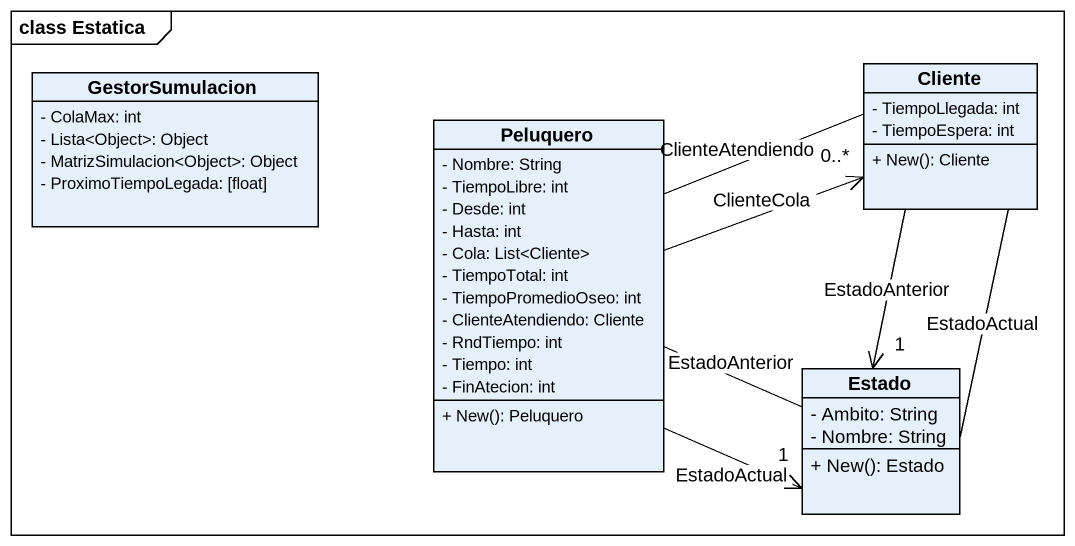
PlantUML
@startuml
mainframe class Estatica
hide circle
hide empty members
skinparam classAttributeIconSize 0
class GestorSumulacion {
  - ColaMax: int
  - Lista<Object>: Object
  - MatrizSimulacion<Object>: Object
  - ProximoTiempoLegada: [float]
}
class Peluquero {
  - Nombre: String
  - TiempoLibre: int
  - Desde: int
  - Hasta: int
  - Cola: List<Cliente>
  - TiempoTotal: int
  - TiempoPromedioOseo: int
  - ClienteAtendiendo: Cliente
  - RndTiempo: int
  - Tiempo: int
  - FinAtecion: int
  + New(): Peluquero
}
class Cliente {
  - TiempoLlegada: int
  - TiempoEspera: int
  + New(): Cliente
}
class Estado {
  - Ambito: String
  - Nombre: String
  + New(): Estado
}
Peluquero -right-> "0..*" Cliente : ClienteCola
Peluquero -right- Cliente : ClienteAtendiendo
Peluquero -right- Estado : EstadoAnterior
Peluquero -right-> "1" Estado : EstadoActual
Cliente -- Estado : EstadoActual
Cliente --> "1" Estado : EstadoAnterior
@enduml
